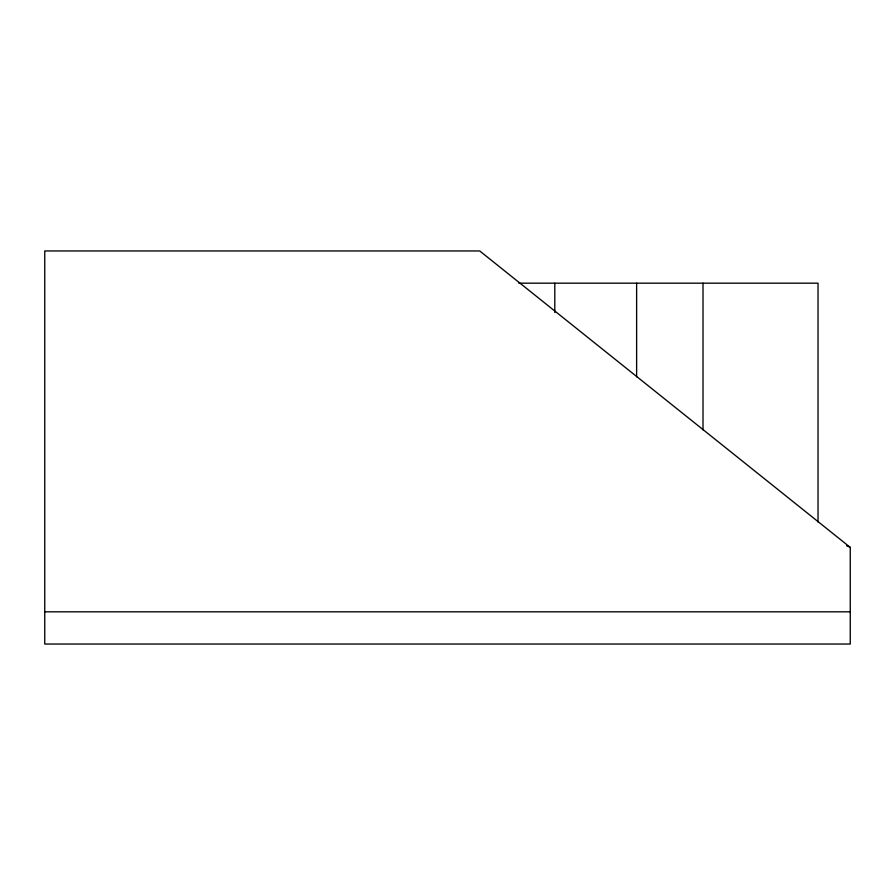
<?xml version="1.0" encoding="UTF-8"?>
<svg xmlns="http://www.w3.org/2000/svg" width="895" height="895" viewBox="0 0 895 895"><rect width="100%" height="100%" fill="white"/><g stroke="black" fill="none" stroke-linecap="round" stroke-linejoin="round"><path stroke-width="1.34" d="M518.843 283.178L818.03 283.178L818.03 522.087M44.75 611.822L850.25 611.822M846.625 545.737L850.25 547.382L850.25 644.042L44.75 644.042L44.75 250.958L479.72 250.958L850.25 547.382M703.011 283.178L703.011 429.88M636.625 283.178L636.625 376.784M554.799 283.178L554.799 312.523"/></g></svg>
